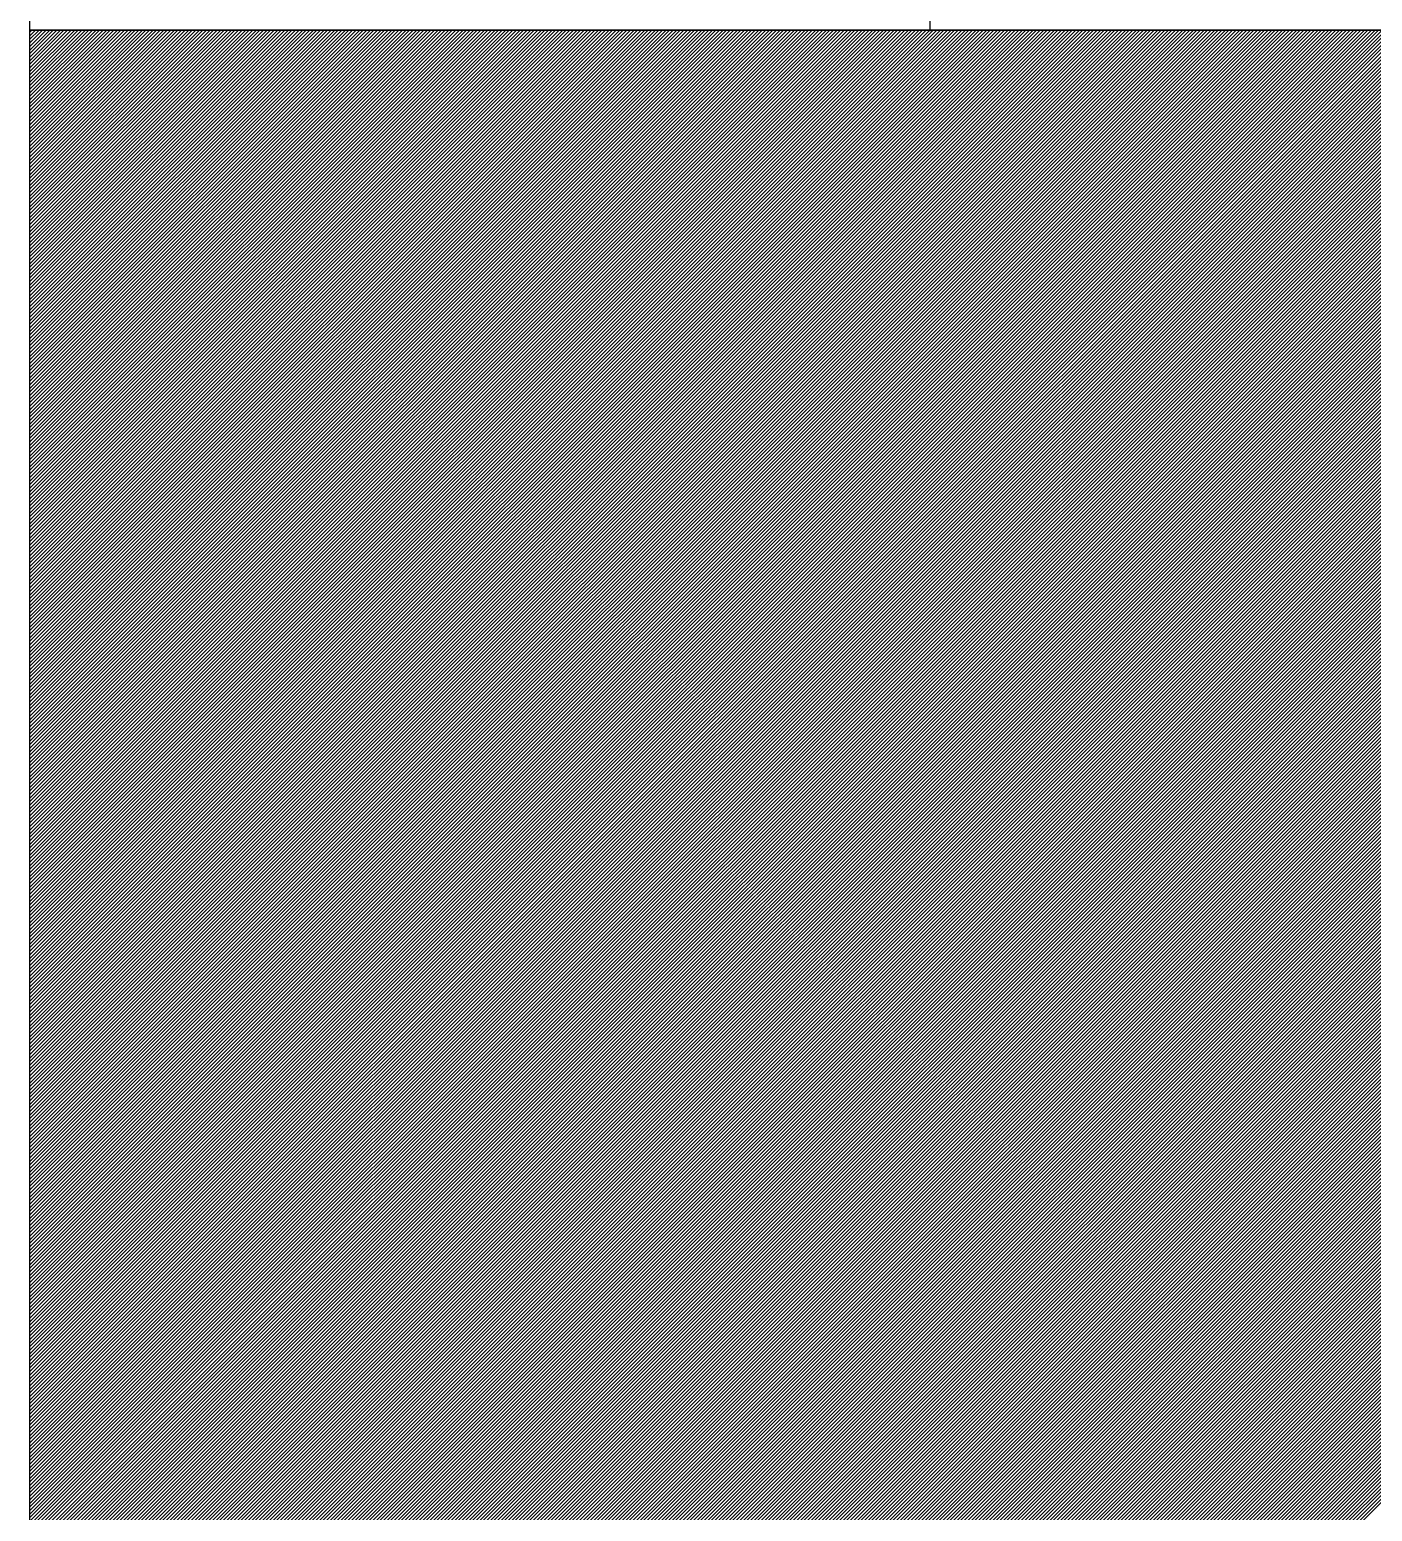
# Model space of a CAD drawing. Extents: x -45948 to -32738, y 12741 to 19047.
# Drawn here: x -35094.1 to -35027.5, y 13609 to 13682.6 of the extents above; entities that cross this region are included whole.
import ezdxf

# ---------------------------------------------------------------- set-up
doc = ezdxf.new("R2010")
doc.units = 0
doc.linetypes.add('ACAD_ISO02W100', pattern=[15, 12, -3])
doc.layers.add('C1', color=7, linetype='ACAD_ISO02W100')

msp = doc.modelspace()

# ---------------------------------------------------------------- linework, layer by layer
at = {"layer": 'C1', "color": 0, "linetype": 'BYBLOCK', "ltscale": 10}
for p, q in [((-35094.09558, 15432.54421), (-35094.09558, 13382.54421)), ((-35059.34247, 15132.4976), (-35049.43288, 13682.5025)), ((-35094.09558, 13682.54421), (-34994.09558, 13682.54421)), ((-35094.09558, 13682.54421), (-35094.09558, 13382.54421)), ((-34994.09558, 13682.54421), (-35094.09558, 13682.54421)), ((-35094.09558, 13680.13311), (-35091.68448, 13682.54421)), ((-35094.09558, 13664.57676), (-35076.12813, 13682.54421)), ((-35094.09558, 13649.02041), (-35060.57178, 13682.54421)), ((-35094.09558, 13633.46406), (-35045.01543, 13682.54421)), ((-35094.09558, 13617.90771), (-35029.45908, 13682.54421)), ((-35094.09558, 13602.35136), (-35013.90273, 13682.54421)), ((-35094.09558, 13586.79501), (-34998.34638, 13682.54421)), ((-34994.09558, 13682.54421), (-35094.09558, 13682.54421)), ((-35094.09558, 13682.54421), (-35094.09558, 13382.54421)), ((-35094.09558, 13675.53691), (-35087.08828, 13682.54421)), ((-35094.09558, 13659.62701), (-35071.17838, 13682.54421)), ((-35094.09558, 13643.71711), (-35055.26848, 13682.54421)), ((-35094.09558, 13627.80721), (-35039.35858, 13682.54421)), ((-35094.09558, 13611.8973), (-35023.44867, 13682.54421)), ((-35094.09558, 13595.9874), (-35007.53877, 13682.54421)), ((-35094.09558, 13675.53691), (-35087.08828, 13682.54421)), ((-35094.09558, 13659.62701), (-35071.17838, 13682.54421)), ((-35094.09558, 13643.71711), (-35055.26848, 13682.54421)), ((-35094.09558, 13627.80721), (-35039.35858, 13682.54421)), ((-35094.09558, 13611.8973), (-35023.44867, 13682.54421)), ((-35094.09558, 13595.9874), (-35007.53877, 13682.54421)), ((-35094.09558, 13682.43121), (-35093.98257, 13682.54421)), ((-35094.09558, 13682.25443), (-35093.8058, 13682.54421)), ((-35094.09558, 13682.07765), (-35093.62902, 13682.54421)), ((-35094.09558, 13681.90088), (-35093.45224, 13682.54421)), ((-35094.09558, 13681.7241), (-35093.27547, 13682.54421)), ((-35094.09558, 13681.54732), (-35093.09869, 13682.54421)), ((-35094.09558, 13681.37055), (-35092.92191, 13682.54421)), ((-35094.09558, 13681.19377), (-35092.74514, 13682.54421)), ((-35094.09558, 13681.01699), (-35092.56836, 13682.54421)), ((-35094.09558, 13680.84022), (-35092.39158, 13682.54421)), ((-35094.09558, 13680.66344), (-35092.21481, 13682.54421)), ((-35094.09558, 13680.48666), (-35092.03803, 13682.54421)), ((-35094.09558, 13680.30989), (-35091.86125, 13682.54421)), ((-35094.09558, 13680.13311), (-35091.68448, 13682.54421)), ((-35094.09558, 13679.95633), (-35091.5077, 13682.54421)), ((-35094.09558, 13679.77956), (-35091.33092, 13682.54421)), ((-35094.09558, 13679.60278), (-35091.15415, 13682.54421)), ((-35094.09558, 13679.426), (-35090.97737, 13682.54421)), ((-35094.09558, 13679.24922), (-35090.80059, 13682.54421)), ((-35094.09558, 13679.07245), (-35090.62382, 13682.54421)), ((-35094.09558, 13678.89567), (-35090.44704, 13682.54421)), ((-35094.09558, 13678.71889), (-35090.27026, 13682.54421)), ((-35094.09558, 13678.54212), (-35090.09349, 13682.54421)), ((-35094.09558, 13678.36534), (-35089.91671, 13682.54421)), ((-35094.09558, 13678.18856), (-35089.73993, 13682.54421)), ((-35094.09558, 13678.01179), (-35089.56316, 13682.54421)), ((-35094.09558, 13677.83501), (-35089.38638, 13682.54421)), ((-35094.09558, 13677.65823), (-35089.2096, 13682.54421)), ((-35094.09558, 13677.48146), (-35089.03283, 13682.54421)), ((-35094.09558, 13677.30468), (-35088.85605, 13682.54421)), ((-35094.09558, 13677.1279), (-35088.67927, 13682.54421)), ((-35094.09558, 13676.95113), (-35088.5025, 13682.54421)), ((-35094.09558, 13676.77435), (-35088.32572, 13682.54421)), ((-35094.09558, 13676.59757), (-35088.14894, 13682.54421)), ((-35094.09558, 13676.4208), (-35087.97217, 13682.54421)), ((-35094.09558, 13676.24402), (-35087.79539, 13682.54421)), ((-35094.09558, 13676.06724), (-35087.61861, 13682.54421)), ((-35094.09558, 13675.89047), (-35087.44184, 13682.54421)), ((-35094.09558, 13675.71369), (-35087.26506, 13682.54421)), ((-35094.09558, 13675.53691), (-35087.08828, 13682.54421)), ((-35094.09558, 13675.36014), (-35086.91151, 13682.54421)), ((-35094.09558, 13675.18336), (-35086.73473, 13682.54421)), ((-35094.09558, 13675.00658), (-35086.55795, 13682.54421)), ((-35094.09558, 13674.82981), (-35086.38118, 13682.54421)), ((-35094.09558, 13674.65303), (-35086.2044, 13682.54421)), ((-35094.09558, 13674.47625), (-35086.02762, 13682.54421)), ((-35094.09558, 13674.29948), (-35085.85085, 13682.54421)), ((-35094.09558, 13674.1227), (-35085.67407, 13682.54421)), ((-35094.09558, 13673.94592), (-35085.49729, 13682.54421)), ((-35094.09558, 13673.76915), (-35085.32052, 13682.54421)), ((-35094.09558, 13673.59237), (-35085.14374, 13682.54421)), ((-35094.09558, 13673.41559), (-35084.96696, 13682.54421)), ((-35094.09558, 13673.23882), (-35084.79019, 13682.54421)), ((-35094.09558, 13673.06204), (-35084.61341, 13682.54421)), ((-35094.09558, 13672.88526), (-35084.43663, 13682.54421)), ((-35094.09558, 13672.70849), (-35084.25986, 13682.54421)), ((-35094.09558, 13672.53171), (-35084.08308, 13682.54421)), ((-35094.09558, 13672.35493), (-35083.9063, 13682.54421)), ((-35094.09558, 13672.17816), (-35083.72953, 13682.54421)), ((-35094.09558, 13672.00138), (-35083.55275, 13682.54421)), ((-35094.09558, 13671.8246), (-35083.37597, 13682.54421)), ((-35094.09558, 13671.64783), (-35083.1992, 13682.54421)), ((-35094.09558, 13671.47105), (-35083.02242, 13682.54421)), ((-35094.09558, 13671.29427), (-35082.84564, 13682.54421)), ((-35094.09558, 13671.1175), (-35082.66887, 13682.54421)), ((-35094.09558, 13670.94072), (-35082.49209, 13682.54421)), ((-35094.09558, 13670.76394), (-35082.31531, 13682.54421)), ((-35094.09558, 13670.58717), (-35082.13854, 13682.54421)), ((-35094.09558, 13670.41039), (-35081.96176, 13682.54421)), ((-35094.09558, 13670.23361), (-35081.78498, 13682.54421)), ((-35094.09558, 13670.05684), (-35081.60821, 13682.54421)), ((-35094.09558, 13669.88006), (-35081.43143, 13682.54421)), ((-35094.09558, 13669.70328), (-35081.25465, 13682.54421)), ((-35094.09558, 13669.52651), (-35081.07788, 13682.54421)), ((-35094.09558, 13669.34973), (-35080.9011, 13682.54421)), ((-35094.09558, 13669.17295), (-35080.72432, 13682.54421)), ((-35094.09558, 13668.99618), (-35080.54755, 13682.54421)), ((-35094.09558, 13668.8194), (-35080.37077, 13682.54421)), ((-35094.09558, 13668.64262), (-35080.19399, 13682.54421)), ((-35094.09558, 13668.46585), (-35080.01722, 13682.54421)), ((-35094.09558, 13668.28907), (-35079.84044, 13682.54421)), ((-35094.09558, 13668.11229), (-35079.66366, 13682.54421)), ((-35094.09558, 13667.93552), (-35079.48689, 13682.54421)), ((-35094.09558, 13667.75874), (-35079.31011, 13682.54421)), ((-35094.09558, 13667.58196), (-35079.13333, 13682.54421)), ((-35094.09558, 13667.40519), (-35078.95656, 13682.54421)), ((-35094.09558, 13667.22841), (-35078.77978, 13682.54421)), ((-35094.09558, 13667.05163), (-35078.603, 13682.54421)), ((-35094.09558, 13666.87486), (-35078.42623, 13682.54421)), ((-35094.09558, 13666.69808), (-35078.24945, 13682.54421)), ((-35094.09558, 13666.5213), (-35078.07267, 13682.54421)), ((-35094.09558, 13666.34453), (-35077.8959, 13682.54421)), ((-35094.09558, 13666.16775), (-35077.71912, 13682.54421)), ((-35094.09558, 13665.99097), (-35077.54234, 13682.54421)), ((-35094.09558, 13665.8142), (-35077.36557, 13682.54421)), ((-35094.09558, 13665.63742), (-35077.18879, 13682.54421)), ((-35094.09558, 13665.46064), (-35077.01201, 13682.54421)), ((-35094.09558, 13665.28387), (-35076.83524, 13682.54421)), ((-35094.09558, 13665.10709), (-35076.65846, 13682.54421)), ((-35094.09558, 13664.93031), (-35076.48168, 13682.54421)), ((-35094.09558, 13664.75354), (-35076.30491, 13682.54421)), ((-35094.09558, 13664.57676), (-35076.12813, 13682.54421)), ((-35094.09558, 13664.39998), (-35075.95135, 13682.54421)), ((-35094.09558, 13664.22321), (-35075.77458, 13682.54421)), ((-35094.09558, 13664.04643), (-35075.5978, 13682.54421)), ((-35094.09558, 13663.86965), (-35075.42102, 13682.54421)), ((-35094.09558, 13663.69288), (-35075.24424, 13682.54421)), ((-35094.09558, 13663.5161), (-35075.06747, 13682.54421)), ((-35094.09558, 13663.33932), (-35074.89069, 13682.54421)), ((-35094.09558, 13663.16255), (-35074.71391, 13682.54421)), ((-35094.09558, 13662.98577), (-35074.53714, 13682.54421)), ((-35094.09558, 13662.80899), (-35074.36036, 13682.54421)), ((-35094.09558, 13662.63222), (-35074.18358, 13682.54421)), ((-35094.09558, 13662.45544), (-35074.00681, 13682.54421)), ((-35094.09558, 13662.27866), (-35073.83003, 13682.54421)), ((-35094.09558, 13662.10189), (-35073.65325, 13682.54421)), ((-35094.09558, 13661.92511), (-35073.47648, 13682.54421)), ((-35094.09558, 13661.74833), (-35073.2997, 13682.54421)), ((-35094.09558, 13661.57156), (-35073.12292, 13682.54421)), ((-35094.09558, 13661.39478), (-35072.94615, 13682.54421)), ((-35094.09558, 13661.218), (-35072.76937, 13682.54421)), ((-35094.09558, 13661.04123), (-35072.59259, 13682.54421)), ((-35094.09558, 13660.86445), (-35072.41582, 13682.54421)), ((-35094.09558, 13660.68767), (-35072.23904, 13682.54421)), ((-35094.09558, 13660.5109), (-35072.06226, 13682.54421)), ((-35094.09558, 13660.33412), (-35071.88549, 13682.54421)), ((-35094.09558, 13660.15734), (-35071.70871, 13682.54421)), ((-35094.09558, 13659.98057), (-35071.53193, 13682.54421)), ((-35094.09558, 13659.80379), (-35071.35516, 13682.54421)), ((-35094.09558, 13659.62701), (-35071.17838, 13682.54421)), ((-35094.09558, 13659.45024), (-35071.0016, 13682.54421)), ((-35094.09558, 13659.27346), (-35070.82483, 13682.54421)), ((-35094.09558, 13659.09668), (-35070.64805, 13682.54421)), ((-35094.09558, 13658.9199), (-35070.47127, 13682.54421)), ((-35094.09558, 13658.74313), (-35070.2945, 13682.54421)), ((-35094.09558, 13658.56635), (-35070.11772, 13682.54421)), ((-35094.09558, 13658.38957), (-35069.94094, 13682.54421)), ((-35094.09558, 13658.2128), (-35069.76417, 13682.54421)), ((-35094.09558, 13658.03602), (-35069.58739, 13682.54421)), ((-35094.09558, 13657.85924), (-35069.41061, 13682.54421)), ((-35094.09558, 13657.68247), (-35069.23384, 13682.54421)), ((-35094.09558, 13657.50569), (-35069.05706, 13682.54421)), ((-35094.09558, 13657.32891), (-35068.88028, 13682.54421)), ((-35094.09558, 13657.15214), (-35068.70351, 13682.54421)), ((-35094.09558, 13656.97536), (-35068.52673, 13682.54421)), ((-35094.09558, 13656.79858), (-35068.34995, 13682.54421)), ((-35094.09558, 13656.62181), (-35068.17318, 13682.54421)), ((-35094.09558, 13656.44503), (-35067.9964, 13682.54421)), ((-35094.09558, 13656.26825), (-35067.81962, 13682.54421)), ((-35094.09558, 13656.09148), (-35067.64285, 13682.54421)), ((-35094.09558, 13655.9147), (-35067.46607, 13682.54421)), ((-35094.09558, 13655.73792), (-35067.28929, 13682.54421)), ((-35094.09558, 13655.56115), (-35067.11252, 13682.54421)), ((-35094.09558, 13655.38437), (-35066.93574, 13682.54421)), ((-35094.09558, 13655.20759), (-35066.75896, 13682.54421)), ((-35094.09558, 13655.03082), (-35066.58219, 13682.54421)), ((-35094.09558, 13654.85404), (-35066.40541, 13682.54421)), ((-35094.09558, 13654.67726), (-35066.22863, 13682.54421)), ((-35094.09558, 13654.50049), (-35066.05186, 13682.54421)), ((-35094.09558, 13654.32371), (-35065.87508, 13682.54421)), ((-35094.09558, 13654.14693), (-35065.6983, 13682.54421)), ((-35094.09558, 13653.97016), (-35065.52153, 13682.54421)), ((-35094.09558, 13653.79338), (-35065.34475, 13682.54421)), ((-35094.09558, 13653.6166), (-35065.16797, 13682.54421)), ((-35094.09558, 13653.43983), (-35064.9912, 13682.54421)), ((-35094.09558, 13653.26305), (-35064.81442, 13682.54421)), ((-35094.09558, 13653.08627), (-35064.63764, 13682.54421)), ((-35094.09558, 13652.9095), (-35064.46087, 13682.54421)), ((-35094.09558, 13652.73272), (-35064.28409, 13682.54421)), ((-35094.09558, 13652.55594), (-35064.10731, 13682.54421)), ((-35094.09558, 13652.37917), (-35063.93054, 13682.54421)), ((-35094.09558, 13652.20239), (-35063.75376, 13682.54421)), ((-35094.09558, 13652.02561), (-35063.57698, 13682.54421)), ((-35094.09558, 13651.84884), (-35063.40021, 13682.54421)), ((-35094.09558, 13651.67206), (-35063.22343, 13682.54421)), ((-35094.09558, 13651.49528), (-35063.04665, 13682.54421)), ((-35094.09558, 13651.31851), (-35062.86988, 13682.54421)), ((-35094.09558, 13651.14173), (-35062.6931, 13682.54421)), ((-35094.09558, 13650.96495), (-35062.51632, 13682.54421)), ((-35094.09558, 13650.78818), (-35062.33955, 13682.54421)), ((-35094.09558, 13650.6114), (-35062.16277, 13682.54421)), ((-35094.09558, 13650.43462), (-35061.98599, 13682.54421)), ((-35094.09558, 13650.25785), (-35061.80922, 13682.54421)), ((-35094.09558, 13650.08107), (-35061.63244, 13682.54421)), ((-35094.09558, 13649.90429), (-35061.45566, 13682.54421)), ((-35094.09558, 13649.72752), (-35061.27889, 13682.54421)), ((-35094.09558, 13649.55074), (-35061.10211, 13682.54421)), ((-35094.09558, 13649.37396), (-35060.92533, 13682.54421)), ((-35094.09558, 13649.19719), (-35060.74856, 13682.54421)), ((-35094.09558, 13649.02041), (-35060.57178, 13682.54421)), ((-35094.09558, 13648.84363), (-35060.395, 13682.54421)), ((-35094.09558, 13648.66686), (-35060.21823, 13682.54421)), ((-35094.09558, 13648.49008), (-35060.04145, 13682.54421)), ((-35094.09558, 13648.3133), (-35059.86467, 13682.54421)), ((-35094.09558, 13648.13653), (-35059.6879, 13682.54421)), ((-35094.09558, 13647.95975), (-35059.51112, 13682.54421)), ((-35094.09558, 13647.78297), (-35059.33434, 13682.54421)), ((-35094.09558, 13647.6062), (-35059.15757, 13682.54421)), ((-35094.09558, 13647.42942), (-35058.98079, 13682.54421)), ((-35094.09558, 13647.25264), (-35058.80401, 13682.54421)), ((-35094.09558, 13647.07587), (-35058.62724, 13682.54421)), ((-35094.09558, 13646.89909), (-35058.45046, 13682.54421)), ((-35094.09558, 13646.72231), (-35058.27368, 13682.54421)), ((-35094.09558, 13646.54554), (-35058.09691, 13682.54421)), ((-35094.09558, 13646.36876), (-35057.92013, 13682.54421)), ((-35094.09558, 13646.19198), (-35057.74335, 13682.54421)), ((-35094.09558, 13646.01521), (-35057.56658, 13682.54421)), ((-35094.09558, 13645.83843), (-35057.3898, 13682.54421)), ((-35094.09558, 13645.66165), (-35057.21302, 13682.54421)), ((-35094.09558, 13645.48488), (-35057.03625, 13682.54421)), ((-35094.09558, 13645.3081), (-35056.85947, 13682.54421)), ((-35094.09558, 13645.13132), (-35056.68269, 13682.54421)), ((-35094.09558, 13644.95455), (-35056.50592, 13682.54421)), ((-35094.09558, 13644.77777), (-35056.32914, 13682.54421)), ((-35094.09558, 13644.60099), (-35056.15236, 13682.54421)), ((-35094.09558, 13644.42422), (-35055.97559, 13682.54421)), ((-35094.09558, 13644.24744), (-35055.79881, 13682.54421)), ((-35094.09558, 13644.07066), (-35055.62203, 13682.54421)), ((-35094.09558, 13643.89389), (-35055.44526, 13682.54421)), ((-35094.09558, 13643.71711), (-35055.26848, 13682.54421)), ((-35094.09558, 13643.54033), (-35055.0917, 13682.54421)), ((-35094.09558, 13643.36356), (-35054.91493, 13682.54421)), ((-35094.09558, 13643.18678), (-35054.73815, 13682.54421)), ((-35094.09558, 13643.01), (-35054.56137, 13682.54421)), ((-35094.09558, 13642.83323), (-35054.38459, 13682.54421)), ((-35094.09558, 13642.65645), (-35054.20782, 13682.54421)), ((-35094.09558, 13642.47967), (-35054.03104, 13682.54421)), ((-35094.09558, 13642.3029), (-35053.85426, 13682.54421)), ((-35094.09558, 13642.12612), (-35053.67749, 13682.54421)), ((-35094.09558, 13641.94934), (-35053.50071, 13682.54421)), ((-35094.09558, 13641.77257), (-35053.32393, 13682.54421)), ((-35094.09558, 13641.59579), (-35053.14716, 13682.54421)), ((-35094.09558, 13641.41901), (-35052.97038, 13682.54421)), ((-35094.09558, 13641.24224), (-35052.7936, 13682.54421)), ((-35094.09558, 13641.06546), (-35052.61683, 13682.54421)), ((-35094.09558, 13640.88868), (-35052.44005, 13682.54421)), ((-35094.09558, 13640.71191), (-35052.26327, 13682.54421)), ((-35094.09558, 13640.53513), (-35052.0865, 13682.54421)), ((-35094.09558, 13640.35835), (-35051.90972, 13682.54421)), ((-35094.09558, 13640.18158), (-35051.73294, 13682.54421)), ((-35094.09558, 13640.0048), (-35051.55617, 13682.54421)), ((-35094.09558, 13639.82802), (-35051.37939, 13682.54421)), ((-35094.09558, 13639.65125), (-35051.20261, 13682.54421)), ((-35094.09558, 13639.47447), (-35051.02584, 13682.54421)), ((-35094.09558, 13639.29769), (-35050.84906, 13682.54421)), ((-35094.09558, 13639.12092), (-35050.67228, 13682.54421)), ((-35094.09558, 13638.94414), (-35050.49551, 13682.54421)), ((-35094.09558, 13638.76736), (-35050.31873, 13682.54421)), ((-35094.09558, 13638.59059), (-35050.14195, 13682.54421)), ((-35094.09558, 13638.41381), (-35049.96518, 13682.54421)), ((-35094.09558, 13638.23703), (-35049.7884, 13682.54421)), ((-35094.09558, 13638.06025), (-35049.61162, 13682.54421)), ((-35094.09558, 13637.88348), (-35049.43485, 13682.54421)), ((-35094.09558, 13637.7067), (-35049.25807, 13682.54421)), ((-35094.09558, 13637.52992), (-35049.08129, 13682.54421)), ((-35094.09558, 13637.35315), (-35048.90452, 13682.54421)), ((-35094.09558, 13637.17637), (-35048.72774, 13682.54421)), ((-35094.09558, 13636.99959), (-35048.55096, 13682.54421)), ((-35094.09558, 13636.82282), (-35048.37419, 13682.54421)), ((-35094.09558, 13636.64604), (-35048.19741, 13682.54421)), ((-35094.09558, 13636.46926), (-35048.02063, 13682.54421)), ((-35094.09558, 13636.29249), (-35047.84386, 13682.54421)), ((-35094.09558, 13636.11571), (-35047.66708, 13682.54421)), ((-35094.09558, 13635.93893), (-35047.4903, 13682.54421)), ((-35094.09558, 13635.76216), (-35047.31353, 13682.54421)), ((-35094.09558, 13635.58538), (-35047.13675, 13682.54421)), ((-35094.09558, 13635.4086), (-35046.95997, 13682.54421)), ((-35094.09558, 13635.23183), (-35046.7832, 13682.54421)), ((-35094.09558, 13635.05505), (-35046.60642, 13682.54421)), ((-35094.09558, 13634.87827), (-35046.42964, 13682.54421)), ((-35094.09558, 13634.7015), (-35046.25287, 13682.54421)), ((-35094.09558, 13634.52472), (-35046.07609, 13682.54421)), ((-35094.09558, 13634.34794), (-35045.89931, 13682.54421)), ((-35094.09558, 13634.17117), (-35045.72254, 13682.54421)), ((-35094.09558, 13633.99439), (-35045.54576, 13682.54421)), ((-35094.09558, 13633.81761), (-35045.36898, 13682.54421)), ((-35094.09558, 13633.64084), (-35045.19221, 13682.54421)), ((-35094.09558, 13633.46406), (-35045.01543, 13682.54421)), ((-35094.09558, 13633.28728), (-35044.83865, 13682.54421)), ((-35094.09558, 13633.11051), (-35044.66188, 13682.54421)), ((-35094.09558, 13632.93373), (-35044.4851, 13682.54421)), ((-35094.09558, 13632.75695), (-35044.30832, 13682.54421)), ((-35094.09558, 13632.58018), (-35044.13155, 13682.54421)), ((-35094.09558, 13632.4034), (-35043.95477, 13682.54421)), ((-35094.09558, 13632.22662), (-35043.77799, 13682.54421)), ((-35094.09558, 13632.04985), (-35043.60122, 13682.54421)), ((-35094.09558, 13631.87307), (-35043.42444, 13682.54421)), ((-35094.09558, 13631.69629), (-35043.24766, 13682.54421)), ((-35094.09558, 13631.51952), (-35043.07089, 13682.54421)), ((-35094.09558, 13631.34274), (-35042.89411, 13682.54421)), ((-35094.09558, 13631.16596), (-35042.71733, 13682.54421)), ((-35094.09558, 13630.98919), (-35042.54056, 13682.54421)), ((-35094.09558, 13630.81241), (-35042.36378, 13682.54421)), ((-35094.09558, 13630.63563), (-35042.187, 13682.54421)), ((-35094.09558, 13630.45886), (-35042.01023, 13682.54421)), ((-35094.09558, 13630.28208), (-35041.83345, 13682.54421)), ((-35094.09558, 13630.1053), (-35041.65667, 13682.54421)), ((-35094.09558, 13629.92853), (-35041.4799, 13682.54421)), ((-35094.09558, 13629.75175), (-35041.30312, 13682.54421)), ((-35094.09558, 13629.57497), (-35041.12634, 13682.54421)), ((-35094.09558, 13629.3982), (-35040.94957, 13682.54421)), ((-35094.09558, 13629.22142), (-35040.77279, 13682.54421)), ((-35094.09558, 13629.04464), (-35040.59601, 13682.54421)), ((-35094.09558, 13628.86787), (-35040.41924, 13682.54421)), ((-35094.09558, 13628.69109), (-35040.24246, 13682.54421)), ((-35094.09558, 13628.51431), (-35040.06568, 13682.54421)), ((-35094.09558, 13628.33754), (-35039.88891, 13682.54421)), ((-35094.09558, 13628.16076), (-35039.71213, 13682.54421)), ((-35094.09558, 13627.98398), (-35039.53535, 13682.54421)), ((-35094.09558, 13627.80721), (-35039.35858, 13682.54421)), ((-35094.09558, 13627.63043), (-35039.1818, 13682.54421)), ((-35094.09558, 13627.45365), (-35039.00502, 13682.54421)), ((-35094.09558, 13627.27688), (-35038.82825, 13682.54421)), ((-35094.09558, 13627.1001), (-35038.65147, 13682.54421)), ((-35094.09558, 13626.92332), (-35038.47469, 13682.54421)), ((-35094.09558, 13626.74655), (-35038.29792, 13682.54421)), ((-35094.09558, 13626.56977), (-35038.12114, 13682.54421)), ((-35094.09558, 13626.39299), (-35037.94436, 13682.54421)), ((-35094.09558, 13626.21622), (-35037.76759, 13682.54421)), ((-35094.09558, 13626.03944), (-35037.59081, 13682.54421)), ((-35094.09558, 13625.86266), (-35037.41403, 13682.54421)), ((-35094.09558, 13625.68589), (-35037.23726, 13682.54421)), ((-35094.09558, 13625.50911), (-35037.06048, 13682.54421)), ((-35094.09558, 13625.33233), (-35036.8837, 13682.54421)), ((-35094.09558, 13625.15556), (-35036.70693, 13682.54421)), ((-35094.09558, 13624.97878), (-35036.53015, 13682.54421)), ((-35094.09558, 13624.802), (-35036.35337, 13682.54421)), ((-35094.09558, 13624.62523), (-35036.1766, 13682.54421)), ((-35094.09558, 13624.44845), (-35035.99982, 13682.54421)), ((-35094.09558, 13624.27167), (-35035.82304, 13682.54421)), ((-35094.09558, 13624.0949), (-35035.64627, 13682.54421)), ((-35094.09558, 13623.91812), (-35035.46949, 13682.54421)), ((-35094.09558, 13623.74134), (-35035.29271, 13682.54421)), ((-35094.09558, 13623.56457), (-35035.11594, 13682.54421)), ((-35094.09558, 13623.38779), (-35034.93916, 13682.54421)), ((-35094.09558, 13623.21101), (-35034.76238, 13682.54421)), ((-35094.09558, 13623.03424), (-35034.58561, 13682.54421)), ((-35094.09558, 13622.85746), (-35034.40883, 13682.54421)), ((-35094.09558, 13622.68068), (-35034.23205, 13682.54421)), ((-35094.09558, 13622.50391), (-35034.05527, 13682.54421)), ((-35094.09558, 13622.32713), (-35033.8785, 13682.54421)), ((-35094.09558, 13622.15035), (-35033.70172, 13682.54421)), ((-35094.09558, 13621.97358), (-35033.52494, 13682.54421)), ((-35094.09558, 13621.7968), (-35033.34817, 13682.54421)), ((-35094.09558, 13621.62002), (-35033.17139, 13682.54421)), ((-35094.09558, 13621.44325), (-35032.99461, 13682.54421)), ((-35094.09558, 13621.26647), (-35032.81784, 13682.54421)), ((-35094.09558, 13621.08969), (-35032.64106, 13682.54421)), ((-35094.09558, 13620.91292), (-35032.46428, 13682.54421)), ((-35094.09558, 13620.73614), (-35032.28751, 13682.54421)), ((-35094.09558, 13620.55936), (-35032.11073, 13682.54421)), ((-35094.09558, 13620.38259), (-35031.93395, 13682.54421)), ((-35094.09558, 13620.20581), (-35031.75718, 13682.54421)), ((-35094.09558, 13620.02903), (-35031.5804, 13682.54421)), ((-35094.09558, 13619.85226), (-35031.40362, 13682.54421)), ((-35094.09558, 13619.67548), (-35031.22685, 13682.54421)), ((-35094.09558, 13619.4987), (-35031.05007, 13682.54421)), ((-35094.09558, 13619.32193), (-35030.87329, 13682.54421)), ((-35094.09558, 13619.14515), (-35030.69652, 13682.54421)), ((-35094.09558, 13618.96837), (-35030.51974, 13682.54421)), ((-35094.09558, 13618.7916), (-35030.34296, 13682.54421)), ((-35094.09558, 13618.61482), (-35030.16619, 13682.54421)), ((-35094.09558, 13618.43804), (-35029.98941, 13682.54421)), ((-35094.09558, 13618.26127), (-35029.81263, 13682.54421)), ((-35094.09558, 13618.08449), (-35029.63586, 13682.54421)), ((-35094.09558, 13617.90771), (-35029.45908, 13682.54421)), ((-35094.09558, 13617.73093), (-35029.2823, 13682.54421)), ((-35094.09558, 13617.55416), (-35029.10553, 13682.54421)), ((-35094.09558, 13617.37738), (-35028.92875, 13682.54421)), ((-35094.09558, 13617.2006), (-35028.75197, 13682.54421)), ((-35094.09558, 13617.02383), (-35028.5752, 13682.54421)), ((-35094.09558, 13616.84705), (-35028.39842, 13682.54421)), ((-35094.09558, 13616.67027), (-35028.22164, 13682.54421)), ((-35094.09558, 13616.4935), (-35028.04487, 13682.54421)), ((-35094.09558, 13616.31672), (-35027.86809, 13682.54421)), ((-35094.09558, 13616.13994), (-35027.69131, 13682.54421)), ((-35094.09558, 13615.96317), (-35027.51454, 13682.54421)), ((-35094.09558, 13615.78639), (-35027.33776, 13682.54421)), ((-35094.09558, 13615.60961), (-35027.16098, 13682.54421)), ((-35094.09558, 13615.43284), (-35026.98421, 13682.54421)), ((-35094.09558, 13615.25606), (-35026.80743, 13682.54421)), ((-35094.09558, 13615.07928), (-35026.63065, 13682.54421)), ((-35094.09558, 13614.90251), (-35026.45388, 13682.54421)), ((-35094.09558, 13614.72573), (-35026.2771, 13682.54421)), ((-35094.09558, 13614.54895), (-35026.10032, 13682.54421)), ((-35094.09558, 13614.37218), (-35025.92355, 13682.54421)), ((-35094.09558, 13614.1954), (-35025.74677, 13682.54421)), ((-35094.09558, 13614.01862), (-35025.56999, 13682.54421)), ((-35094.09558, 13613.84185), (-35025.39322, 13682.54421)), ((-35094.09558, 13613.66507), (-35025.21644, 13682.54421)), ((-35094.09558, 13613.48829), (-35025.03966, 13682.54421)), ((-35094.09558, 13613.31152), (-35024.86289, 13682.54421)), ((-35094.09558, 13613.13474), (-35024.68611, 13682.54421)), ((-35094.09558, 13612.95796), (-35024.50933, 13682.54421)), ((-35094.09558, 13612.78119), (-35024.33256, 13682.54421)), ((-35094.09558, 13612.60441), (-35024.15578, 13682.54421)), ((-35094.09558, 13612.42763), (-35023.979, 13682.54421)), ((-35094.09558, 13612.25086), (-35023.80223, 13682.54421)), ((-35094.09558, 13612.07408), (-35023.62545, 13682.54421)), ((-35094.09558, 13611.8973), (-35023.44867, 13682.54421)), ((-35094.09558, 13611.72053), (-35023.2719, 13682.54421)), ((-35094.09558, 13611.54375), (-35023.09512, 13682.54421)), ((-35094.09558, 13611.36697), (-35022.91834, 13682.54421)), ((-35094.09558, 13611.1902), (-35022.74157, 13682.54421)), ((-35094.09558, 13611.01342), (-35022.56479, 13682.54421)), ((-35094.09558, 13610.83664), (-35022.38801, 13682.54421)), ((-35094.09558, 13610.65987), (-35022.21124, 13682.54421)), ((-35094.09558, 13610.48309), (-35022.03446, 13682.54421)), ((-35094.09558, 13610.30631), (-35021.85768, 13682.54421)), ((-35094.09558, 13610.12954), (-35021.68091, 13682.54421)), ((-35094.09558, 13609.95276), (-35021.50413, 13682.54421)), ((-35094.09558, 13609.77598), (-35021.32735, 13682.54421)), ((-35094.09558, 13609.59921), (-35021.15058, 13682.54421)), ((-35094.09558, 13609.42243), (-35020.9738, 13682.54421)), ((-35094.09558, 13609.24565), (-35020.79702, 13682.54421)), ((-35094.09558, 13609.06888), (-35020.62025, 13682.54421)), ((-35094.09558, 13608.8921), (-35020.44347, 13682.54421)), ((-35094.09558, 13608.71532), (-35020.26669, 13682.54421)), ((-35094.09558, 13608.53855), (-35020.08992, 13682.54421)), ((-35094.09558, 13608.36177), (-35019.91314, 13682.54421)), ((-35094.09558, 13608.18499), (-35019.73636, 13682.54421)), ((-35094.09558, 13608.00822), (-35019.55959, 13682.54421)), ((-35094.09558, 13607.83144), (-35019.38281, 13682.54421)), ((-35094.09558, 13607.65466), (-35019.20603, 13682.54421)), ((-35094.09558, 13607.47789), (-35019.02926, 13682.54421)), ((-35094.09558, 13607.30111), (-35018.85248, 13682.54421)), ((-35094.09558, 13607.12433), (-35018.6757, 13682.54421)), ((-35094.09558, 13606.94756), (-35018.49893, 13682.54421)), ((-35094.09558, 13606.77078), (-35018.32215, 13682.54421)), ((-35094.09558, 13606.594), (-35018.14537, 13682.54421)), ((-35094.09558, 13606.41723), (-35017.9686, 13682.54421)), ((-35094.09558, 13606.24045), (-35017.79182, 13682.54421)), ((-35094.09558, 13606.06367), (-35017.61504, 13682.54421)), ((-35094.09558, 13605.8869), (-35017.43827, 13682.54421)), ((-35094.09558, 13605.71012), (-35017.26149, 13682.54421)), ((-35094.09558, 13605.53334), (-35017.08471, 13682.54421)), ((-35094.09558, 13605.35657), (-35016.90794, 13682.54421)), ((-35094.09558, 13605.17979), (-35016.73116, 13682.54421)), ((-35094.09558, 13605.00301), (-35016.55438, 13682.54421)), ((-35094.09558, 13604.82624), (-35016.37761, 13682.54421)), ((-35094.09558, 13604.64946), (-35016.20083, 13682.54421)), ((-35094.09558, 13604.47268), (-35016.02405, 13682.54421)), ((-35094.09558, 13604.29591), (-35015.84728, 13682.54421)), ((-35094.09558, 13604.11913), (-35015.6705, 13682.54421)), ((-35094.09558, 13603.94235), (-35015.49372, 13682.54421)), ((-35094.09558, 13603.76558), (-35015.31695, 13682.54421)), ((-35094.09558, 13603.5888), (-35015.14017, 13682.54421)), ((-35094.09558, 13603.41202), (-35014.96339, 13682.54421)), ((-35094.09558, 13603.23525), (-35014.78662, 13682.54421)), ((-35094.09558, 13603.05847), (-35014.60984, 13682.54421)), ((-35094.09558, 13602.88169), (-35014.43306, 13682.54421)), ((-35094.09558, 13602.70492), (-35014.25629, 13682.54421)), ((-35094.09558, 13602.52814), (-35014.07951, 13682.54421)), ((-35094.09558, 13602.35136), (-35013.90273, 13682.54421)), ((-35094.09558, 13602.17459), (-35013.72596, 13682.54421)), ((-35094.09558, 13601.99781), (-35013.54918, 13682.54421)), ((-35094.09558, 13601.82103), (-35013.3724, 13682.54421)), ((-35094.09558, 13601.64426), (-35013.19562, 13682.54421)), ((-35094.09558, 13601.46748), (-35013.01885, 13682.54421)), ((-35094.09558, 13601.2907), (-35012.84207, 13682.54421)), ((-35094.09558, 13601.11393), (-35012.66529, 13682.54421)), ((-35094.09558, 13600.93715), (-35012.48852, 13682.54421)), ((-35094.09558, 13600.76037), (-35012.31174, 13682.54421)), ((-35094.09558, 13600.5836), (-35012.13496, 13682.54421)), ((-35094.09558, 13600.40682), (-35011.95819, 13682.54421)), ((-35094.09558, 13600.23004), (-35011.78141, 13682.54421)), ((-35094.09558, 13600.05327), (-35011.60463, 13682.54421)), ((-35094.09558, 13599.87649), (-35011.42786, 13682.54421)), ((-35094.09558, 13599.69971), (-35011.25108, 13682.54421)), ((-35094.09558, 13599.52294), (-35011.0743, 13682.54421)), ((-35094.09558, 13599.34616), (-35010.89753, 13682.54421)), ((-35094.09558, 13599.16938), (-35010.72075, 13682.54421)), ((-35094.09558, 13598.99261), (-35010.54397, 13682.54421)), ((-35094.09558, 13598.81583), (-35010.3672, 13682.54421)), ((-35094.09558, 13598.63905), (-35010.19042, 13682.54421)), ((-35094.09558, 13598.46228), (-35010.01364, 13682.54421)), ((-35094.09558, 13598.2855), (-35009.83687, 13682.54421)), ((-35094.09558, 13598.10872), (-35009.66009, 13682.54421)), ((-35094.09558, 13597.93195), (-35009.48331, 13682.54421)), ((-35094.09558, 13597.75517), (-35009.30654, 13682.54421)), ((-35094.09558, 13597.57839), (-35009.12976, 13682.54421)), ((-35094.09558, 13597.40162), (-35008.95298, 13682.54421)), ((-35094.09558, 13597.22484), (-35008.77621, 13682.54421)), ((-35094.09558, 13597.04806), (-35008.59943, 13682.54421)), ((-35094.09558, 13596.87128), (-35008.42265, 13682.54421)), ((-35094.09558, 13596.69451), (-35008.24588, 13682.54421)), ((-35094.09558, 13596.51773), (-35008.0691, 13682.54421)), ((-35094.09558, 13596.34095), (-35007.89232, 13682.54421)), ((-35094.09558, 13596.16418), (-35007.71555, 13682.54421)), ((-35094.09558, 13595.9874), (-35007.53877, 13682.54421)), ((-35094.09558, 13595.81062), (-35007.36199, 13682.54421)), ((-35094.09558, 13595.63385), (-35007.18522, 13682.54421)), ((-35094.09558, 13595.45707), (-35007.00844, 13682.54421)), ((-35094.09558, 13595.28029), (-35006.83166, 13682.54421)), ((-35094.09558, 13595.10352), (-35006.65489, 13682.54421)), ((-35094.09558, 13594.92674), (-35006.47811, 13682.54421)), ((-35094.09558, 13594.74996), (-35006.30133, 13682.54421)), ((-35094.09558, 13594.57319), (-35006.12456, 13682.54421)), ((-35094.09558, 13594.39641), (-35005.94778, 13682.54421)), ((-35094.09558, 13594.21963), (-35005.771, 13682.54421)), ((-35094.09558, 13594.04286), (-35005.59423, 13682.54421)), ((-35094.09558, 13593.86608), (-35005.41745, 13682.54421)), ((-35094.09558, 13593.6893), (-35005.24067, 13682.54421)), ((-35094.09558, 13593.51253), (-35005.0639, 13682.54421)), ((-35094.09558, 13593.33575), (-35004.88712, 13682.54421)), ((-35094.09558, 13593.15897), (-35004.71034, 13682.54421)), ((-35094.09558, 13592.9822), (-35004.53357, 13682.54421)), ((-35094.09558, 13592.80542), (-35004.35679, 13682.54421)), ((-35094.09558, 13592.62864), (-35004.18001, 13682.54421)), ((-35094.09558, 13592.45187), (-35004.00324, 13682.54421)), ((-35094.09558, 13592.27509), (-35003.82646, 13682.54421)), ((-35094.09558, 13592.09831), (-35003.64968, 13682.54421)), ((-35094.09558, 13591.92154), (-35003.47291, 13682.54421)), ((-35094.09558, 13591.74476), (-35003.29613, 13682.54421)), ((-35094.09558, 13591.56798), (-35003.11935, 13682.54421)), ((-35094.09558, 13591.39121), (-35002.94258, 13682.54421)), ((-35094.09558, 13591.21443), (-35002.7658, 13682.54421)), ((-35094.09558, 13591.03765), (-35002.58902, 13682.54421)), ((-35094.09558, 13590.86088), (-35002.41225, 13682.54421)), ((-35094.09558, 13590.6841), (-35002.23547, 13682.54421)), ((-35094.09558, 13590.50732), (-35002.05869, 13682.54421)), ((-35094.09558, 13590.33055), (-35001.88192, 13682.54421)), ((-35094.09558, 13590.15377), (-35001.70514, 13682.54421)), ((-35094.09558, 13589.97699), (-35001.52836, 13682.54421)), ((-35094.09558, 13589.80022), (-35001.35159, 13682.54421)), ((-35094.09558, 13589.62344), (-35001.17481, 13682.54421)), ((-35094.09558, 13589.44666), (-35000.99803, 13682.54421)), ((-35094.09558, 13589.26989), (-35000.82126, 13682.54421)), ((-35094.09558, 13589.09311), (-35000.64448, 13682.54421)), ((-35094.09558, 13588.91633), (-35000.4677, 13682.54421)), ((-35094.09558, 13588.73956), (-35000.29093, 13682.54421)), ((-35094.09558, 13588.56278), (-35000.11415, 13682.54421)), ((-35094.09558, 13588.386), (-34999.93737, 13682.54421)), ((-35094.09558, 13588.20923), (-34999.7606, 13682.54421)), ((-35094.09558, 13588.03245), (-34999.58382, 13682.54421)), ((-35094.09558, 13587.85567), (-34999.40704, 13682.54421)), ((-35094.09558, 13587.6789), (-34999.23027, 13682.54421)), ((-35094.09558, 13587.50212), (-34999.05349, 13682.54421)), ((-35094.09558, 13587.32534), (-34998.87671, 13682.54421)), ((-35094.09558, 13587.14857), (-34998.69994, 13682.54421)), ((-35094.09558, 13586.97179), (-34998.52316, 13682.54421)), ((-35094.09558, 13586.79501), (-34998.34638, 13682.54421)), ((-35094.09558, 13586.61824), (-34998.16961, 13682.54421)), ((-35094.09558, 13586.44146), (-34997.99283, 13682.54421)), ((-35094.09558, 13586.26468), (-34997.81605, 13682.54421)), ((-35094.09558, 13586.08791), (-34997.63928, 13682.54421)), ((-35094.09558, 13585.91113), (-34997.4625, 13682.54421)), ((-35094.09558, 13585.73435), (-34997.28572, 13682.54421)), ((-35094.09558, 13585.55758), (-34997.10895, 13682.54421)), ((-35094.09558, 13585.3808), (-34996.93217, 13682.54421)), ((-35094.09558, 13585.20402), (-34996.75539, 13682.54421)), ((-35094.09558, 13585.02725), (-34996.57862, 13682.54421)), ((-35094.09558, 13584.85047), (-34996.40184, 13682.54421)), ((-35094.09558, 13584.67369), (-34996.22506, 13682.54421)), ((-35094.09558, 13584.49692), (-34996.04829, 13682.54421)), ((-35094.09558, 13584.32014), (-34995.87151, 13682.54421)), ((-35094.09558, 13584.14336), (-34995.69473, 13682.54421)), ((-35094.09558, 13583.96659), (-34995.51796, 13682.54421)), ((-35094.09558, 13583.78981), (-34995.34118, 13682.54421)), ((-35094.09558, 13583.61303), (-34995.1644, 13682.54421)), ((-35094.09558, 13583.43626), (-34994.98763, 13682.54421)), ((-35094.09558, 13583.25948), (-34994.81085, 13682.54421)), ((-35094.09558, 13583.0827), (-34994.63407, 13682.54421)), ((-35094.09558, 13582.90593), (-34994.4573, 13682.54421)), ((-35094.09558, 13582.72915), (-34994.28052, 13682.54421)), ((-35094.09558, 13582.55237), (-34994.10374, 13682.54421)), ((-35094.09558, 13582.3756), (-34994.09558, 13682.3756)), ((-35094.09558, 13582.19882), (-34994.09558, 13682.19882)), ((-35094.09558, 13582.02204), (-34994.09558, 13682.02204)), ((-35094.09558, 13581.84527), (-34994.09558, 13681.84527)), ((-35094.09558, 13581.66849), (-34994.09558, 13681.66849)), ((-35094.09558, 13581.49171), (-34994.09558, 13681.49171)), ((-35094.09558, 13581.31494), (-34994.09558, 13681.31494)), ((-35094.09558, 13581.13816), (-34994.09558, 13681.13816)), ((-35094.09558, 13580.96138), (-34994.09558, 13680.96138)), ((-35094.09558, 13580.78461), (-34994.09558, 13680.78461)), ((-35094.09558, 13580.60783), (-34994.09558, 13680.60783)), ((-35094.09558, 13580.43105), (-34994.09558, 13680.43105)), ((-35094.09558, 13580.25428), (-34994.09558, 13680.25428)), ((-35094.09558, 13580.0775), (-34994.09558, 13680.0775)), ((-35094.09558, 13580.0775), (-34994.09558, 13680.0775)), ((-35094.09558, 13580.0775), (-34994.09558, 13680.0775)), ((-35094.09558, 13579.90072), (-34994.09558, 13679.90072)), ((-35094.09558, 13579.72395), (-34994.09558, 13679.72395)), ((-35094.09558, 13579.54717), (-34994.09558, 13679.54717)), ((-35094.09558, 13579.37039), (-34994.09558, 13679.37039)), ((-35094.09558, 13579.19362), (-34994.09558, 13679.19362)), ((-35094.09558, 13579.01684), (-34994.09558, 13679.01684)), ((-35094.09558, 13578.84006), (-34994.09558, 13678.84006)), ((-35094.09558, 13578.66329), (-34994.09558, 13678.66329)), ((-35094.09558, 13578.48651), (-34994.09558, 13678.48651)), ((-35094.09558, 13578.30973), (-34994.09558, 13678.30973)), ((-35094.09558, 13578.13296), (-34994.09558, 13678.13296)), ((-35094.09558, 13577.95618), (-34994.09558, 13677.95618)), ((-35094.09558, 13577.7794), (-34994.09558, 13677.7794)), ((-35094.09558, 13577.60263), (-34994.09558, 13677.60263)), ((-35094.09558, 13577.42585), (-34994.09558, 13677.42585)), ((-35094.09558, 13577.24907), (-34994.09558, 13677.24907)), ((-35094.09558, 13577.0723), (-34994.09558, 13677.0723)), ((-35094.09558, 13576.89552), (-34994.09558, 13676.89552)), ((-35094.09558, 13576.71874), (-34994.09558, 13676.71874)), ((-35094.09558, 13576.54196), (-34994.09558, 13676.54196)), ((-35094.09558, 13576.36519), (-34994.09558, 13676.36519)), ((-35094.09558, 13576.18841), (-34994.09558, 13676.18841)), ((-35094.09558, 13576.01163), (-34994.09558, 13676.01163)), ((-35094.09558, 13575.83486), (-34994.09558, 13675.83486)), ((-35094.09558, 13575.65808), (-34994.09558, 13675.65808)), ((-35094.09558, 13575.4813), (-34994.09558, 13675.4813)), ((-35094.09558, 13575.30453), (-34994.09558, 13675.30453)), ((-35094.09558, 13575.12775), (-34994.09558, 13675.12775)), ((-35094.09558, 13574.95097), (-34994.09558, 13674.95097)), ((-35094.09558, 13574.7742), (-34994.09558, 13674.7742)), ((-35094.09558, 13574.59742), (-34994.09558, 13674.59742)), ((-35094.09558, 13574.42064), (-34994.09558, 13674.42064)), ((-35094.09558, 13574.24387), (-34994.09558, 13674.24387)), ((-35094.09558, 13574.06709), (-34994.09558, 13674.06709)), ((-35094.09558, 13573.89031), (-34994.09558, 13673.89031)), ((-35094.09558, 13573.71354), (-34994.09558, 13673.71354)), ((-35094.09558, 13573.53676), (-34994.09558, 13673.53676)), ((-35094.09558, 13573.35998), (-34994.09558, 13673.35998)), ((-35094.09558, 13573.18321), (-34994.09558, 13673.18321)), ((-35094.09558, 13573.00643), (-34994.09558, 13673.00643)), ((-35094.09558, 13572.82965), (-34994.09558, 13672.82965)), ((-35094.09558, 13572.65288), (-34994.09558, 13672.65288)), ((-35094.09558, 13572.4761), (-34994.09558, 13672.4761)), ((-35094.09558, 13572.29932), (-34994.09558, 13672.29932)), ((-35094.09558, 13572.12255), (-34994.09558, 13672.12255)), ((-35094.09558, 13571.94577), (-34994.09558, 13671.94577)), ((-35094.09558, 13571.76899), (-34994.09558, 13671.76899)), ((-35094.09558, 13571.59222), (-34994.09558, 13671.59222)), ((-35094.09558, 13571.41544), (-34994.09558, 13671.41544)), ((-35094.09558, 13571.23866), (-34994.09558, 13671.23866)), ((-35094.09558, 13571.23866), (-34994.09558, 13671.23866)), ((-35094.09558, 13571.06189), (-34994.09558, 13671.06189)), ((-35094.09558, 13570.88511), (-34994.09558, 13670.88511)), ((-35094.09558, 13570.70833), (-34994.09558, 13670.70833)), ((-35094.09558, 13570.53156), (-34994.09558, 13670.53156)), ((-35094.09558, 13570.35478), (-34994.09558, 13670.35478)), ((-35094.09558, 13570.178), (-34994.09558, 13670.178)), ((-35094.09558, 13570.00123), (-34994.09558, 13670.00123)), ((-35094.09558, 13569.82445), (-34994.09558, 13669.82445)), ((-35094.09558, 13569.64767), (-34994.09558, 13669.64767)), ((-35094.09558, 13569.4709), (-34994.09558, 13669.4709)), ((-35094.09558, 13569.29412), (-34994.09558, 13669.29412)), ((-35094.09558, 13569.11734), (-34994.09558, 13669.11734)), ((-35094.09558, 13568.94057), (-34994.09558, 13668.94057)), ((-35094.09558, 13568.76379), (-34994.09558, 13668.76379)), ((-35094.09558, 13568.58701), (-34994.09558, 13668.58701)), ((-35094.09558, 13568.41024), (-34994.09558, 13668.41024)), ((-35094.09558, 13568.23346), (-34994.09558, 13668.23346)), ((-35094.09558, 13568.05668), (-34994.09558, 13668.05668)), ((-35094.09558, 13567.87991), (-34994.09558, 13667.87991)), ((-35094.09558, 13567.70313), (-34994.09558, 13667.70313)), ((-35094.09558, 13567.52635), (-34994.09558, 13667.52635)), ((-35094.09558, 13567.34958), (-34994.09558, 13667.34958)), ((-35094.09558, 13567.1728), (-34994.09558, 13667.1728)), ((-35094.09558, 13566.99602), (-34994.09558, 13666.99602)), ((-35094.09558, 13566.81925), (-34994.09558, 13666.81925)), ((-35094.09558, 13566.64247), (-34994.09558, 13666.64247)), ((-35094.09558, 13566.46569), (-34994.09558, 13666.46569)), ((-35094.09558, 13566.28892), (-34994.09558, 13666.28892)), ((-35094.09558, 13566.11214), (-34994.09558, 13666.11214)), ((-35094.09558, 13565.93536), (-34994.09558, 13665.93536)), ((-35094.09558, 13565.75859), (-34994.09558, 13665.75859)), ((-35094.09558, 13565.58181), (-34994.09558, 13665.58181)), ((-35094.09558, 13565.40503), (-34994.09558, 13665.40503)), ((-35094.09558, 13565.22826), (-34994.09558, 13665.22826)), ((-35094.09558, 13565.05148), (-34994.09558, 13665.05148)), ((-35094.09558, 13564.8747), (-34994.09558, 13664.8747)), ((-35094.09558, 13564.69793), (-34994.09558, 13664.69793)), ((-35094.09558, 13564.52115), (-34994.09558, 13664.52115)), ((-35094.09558, 13564.34437), (-34994.09558, 13664.34437)), ((-35094.09558, 13564.1676), (-34994.09558, 13664.1676)), ((-35094.09558, 13564.1676), (-34994.09558, 13664.1676)), ((-35094.09558, 13564.1676), (-34994.09558, 13664.1676)), ((-35094.09558, 13563.99082), (-34994.09558, 13663.99082)), ((-35094.09558, 13563.81404), (-34994.09558, 13663.81404)), ((-35094.09558, 13563.63727), (-34994.09558, 13663.63727)), ((-35094.09558, 13563.46049), (-34994.09558, 13663.46049)), ((-35094.09558, 13563.28371), (-34994.09558, 13663.28371)), ((-35094.09558, 13563.10694), (-34994.09558, 13663.10694)), ((-35094.09558, 13562.93016), (-34994.09558, 13662.93016)), ((-35094.09558, 13562.75338), (-34994.09558, 13662.75338)), ((-35094.09558, 13562.57661), (-34994.09558, 13662.57661)), ((-35094.09558, 13562.39983), (-34994.09558, 13662.39983)), ((-35094.09558, 13562.22305), (-34994.09558, 13662.22305)), ((-35094.09558, 13562.04628), (-34994.09558, 13662.04628)), ((-35094.09558, 13561.8695), (-34994.09558, 13661.8695)), ((-35094.09558, 13561.69272), (-34994.09558, 13661.69272)), ((-35094.09558, 13561.51595), (-34994.09558, 13661.51595)), ((-35094.09558, 13561.33917), (-34994.09558, 13661.33917)), ((-35094.09558, 13561.16239), (-34994.09558, 13661.16239)), ((-35094.09558, 13560.98562), (-34994.09558, 13660.98562)), ((-35094.09558, 13560.80884), (-34994.09558, 13660.80884)), ((-35094.09558, 13560.63206), (-34994.09558, 13660.63206)), ((-35094.09558, 13560.45529), (-34994.09558, 13660.45529)), ((-35094.09558, 13560.27851), (-34994.09558, 13660.27851)), ((-35094.09558, 13560.10173), (-34994.09558, 13660.10173)), ((-35094.09558, 13559.92496), (-34994.09558, 13659.92496)), ((-35094.09558, 13559.74818), (-34994.09558, 13659.74818)), ((-35094.09558, 13559.5714), (-34994.09558, 13659.5714)), ((-35094.09558, 13559.39463), (-34994.09558, 13659.39463)), ((-35094.09558, 13559.21785), (-34994.09558, 13659.21785)), ((-35094.09558, 13559.04107), (-34994.09558, 13659.04107)), ((-35094.09558, 13558.8643), (-34994.09558, 13658.8643)), ((-35094.09558, 13558.68752), (-34994.09558, 13658.68752)), ((-35094.09558, 13558.51074), (-34994.09558, 13658.51074)), ((-35094.09558, 13558.33397), (-34994.09558, 13658.33397)), ((-35094.09558, 13558.15719), (-34994.09558, 13658.15719)), ((-35094.09558, 13557.98041), (-34994.09558, 13657.98041)), ((-35094.09558, 13557.80364), (-34994.09558, 13657.80364)), ((-35094.09558, 13557.62686), (-34994.09558, 13657.62686)), ((-35094.09558, 13557.45008), (-34994.09558, 13657.45008)), ((-35094.09558, 13557.27331), (-34994.09558, 13657.27331)), ((-35094.09558, 13557.09653), (-34994.09558, 13657.09653)), ((-35094.09558, 13556.91975), (-34994.09558, 13656.91975)), ((-35094.09558, 13556.74298), (-34994.09558, 13656.74298)), ((-35094.09558, 13556.5662), (-34994.09558, 13656.5662)), ((-35094.09558, 13556.38942), (-34994.09558, 13656.38942)), ((-35094.09558, 13556.21265), (-34994.09558, 13656.21265)), ((-35094.09558, 13556.03587), (-34994.09558, 13656.03587)), ((-35094.09558, 13555.85909), (-34994.09558, 13655.85909)), ((-35094.09558, 13555.68231), (-34994.09558, 13655.68231)), ((-35094.09558, 13555.68231), (-34994.09558, 13655.68231)), ((-35094.09558, 13555.50554), (-34994.09558, 13655.50554)), ((-35094.09558, 13555.32876), (-34994.09558, 13655.32876)), ((-35094.09558, 13555.15198), (-34994.09558, 13655.15198)), ((-35094.09558, 13554.97521), (-34994.09558, 13654.97521)), ((-35094.09558, 13554.79843), (-34994.09558, 13654.79843)), ((-35094.09558, 13554.62165), (-34994.09558, 13654.62165)), ((-35094.09558, 13554.44488), (-34994.09558, 13654.44488)), ((-35094.09558, 13554.2681), (-34994.09558, 13654.2681)), ((-35094.09558, 13554.09132), (-34994.09558, 13654.09132)), ((-35094.09558, 13553.91455), (-34994.09558, 13653.91455)), ((-35094.09558, 13553.73777), (-34994.09558, 13653.73777)), ((-35094.09558, 13553.56099), (-34994.09558, 13653.56099)), ((-35094.09558, 13553.38422), (-34994.09558, 13653.38422)), ((-35094.09558, 13553.20744), (-34994.09558, 13653.20744)), ((-35094.09558, 13553.03066), (-34994.09558, 13653.03066)), ((-35094.09558, 13552.85389), (-34994.09558, 13652.85389)), ((-35094.09558, 13552.67711), (-34994.09558, 13652.67711)), ((-35094.09558, 13552.50033), (-34994.09558, 13652.50033)), ((-35094.09558, 13552.32356), (-34994.09558, 13652.32356)), ((-35094.09558, 13552.14678), (-34994.09558, 13652.14678)), ((-35094.09558, 13551.97), (-34994.09558, 13651.97)), ((-35094.09558, 13551.79323), (-34994.09558, 13651.79323)), ((-35094.09558, 13551.61645), (-34994.09558, 13651.61645)), ((-35094.09558, 13551.43967), (-34994.09558, 13651.43967)), ((-35094.09558, 13551.2629), (-34994.09558, 13651.2629)), ((-35094.09558, 13551.08612), (-34994.09558, 13651.08612)), ((-35094.09558, 13550.90934), (-34994.09558, 13650.90934)), ((-35094.09558, 13550.73257), (-34994.09558, 13650.73257)), ((-35094.09558, 13550.55579), (-34994.09558, 13650.55579)), ((-35094.09558, 13550.37901), (-34994.09558, 13650.37901)), ((-35094.09558, 13550.20224), (-34994.09558, 13650.20224)), ((-35094.09558, 13550.02546), (-34994.09558, 13650.02546)), ((-35094.09558, 13549.84868), (-34994.09558, 13649.84868)), ((-35094.09558, 13549.67191), (-34994.09558, 13649.67191)), ((-35094.09558, 13549.49513), (-34994.09558, 13649.49513)), ((-35094.09558, 13549.31835), (-34994.09558, 13649.31835)), ((-35094.09558, 13549.14158), (-34994.09558, 13649.14158)), ((-35094.09558, 13548.9648), (-34994.09558, 13648.9648)), ((-35094.09558, 13548.78802), (-34994.09558, 13648.78802)), ((-35094.09558, 13548.61125), (-34994.09558, 13648.61125)), ((-35094.09558, 13548.43447), (-34994.09558, 13648.43447)), ((-35094.09558, 13548.25769), (-34994.09558, 13648.25769)), ((-35094.09558, 13548.25769), (-34994.09558, 13648.25769)), ((-35094.09558, 13548.25769), (-34994.09558, 13648.25769)), ((-35094.09558, 13548.08092), (-34994.09558, 13648.08092)), ((-35094.09558, 13547.90414), (-34994.09558, 13647.90414)), ((-35094.09558, 13547.72736), (-34994.09558, 13647.72736)), ((-35094.09558, 13547.55059), (-34994.09558, 13647.55059)), ((-35094.09558, 13547.37381), (-34994.09558, 13647.37381)), ((-35094.09558, 13547.19703), (-34994.09558, 13647.19703)), ((-35094.09558, 13547.02026), (-34994.09558, 13647.02026)), ((-35094.09558, 13546.84348), (-34994.09558, 13646.84348)), ((-35094.09558, 13546.6667), (-34994.09558, 13646.6667)), ((-35094.09558, 13546.48993), (-34994.09558, 13646.48993)), ((-35094.09558, 13546.31315), (-34994.09558, 13646.31315)), ((-35094.09558, 13546.13637), (-34994.09558, 13646.13637)), ((-35094.09558, 13545.9596), (-34994.09558, 13645.9596)), ((-35094.09558, 13545.78282), (-34994.09558, 13645.78282)), ((-35094.09558, 13545.60604), (-34994.09558, 13645.60604)), ((-35094.09558, 13545.42927), (-34994.09558, 13645.42927)), ((-35094.09558, 13545.25249), (-34994.09558, 13645.25249)), ((-35094.09558, 13545.07571), (-34994.09558, 13645.07571)), ((-35094.09558, 13544.89894), (-34994.09558, 13644.89894)), ((-35094.09558, 13544.72216), (-34994.09558, 13644.72216)), ((-35094.09558, 13544.54538), (-34994.09558, 13644.54538)), ((-35094.09558, 13544.36861), (-34994.09558, 13644.36861)), ((-35094.09558, 13544.19183), (-34994.09558, 13644.19183)), ((-35094.09558, 13544.01505), (-34994.09558, 13644.01505)), ((-35094.09558, 13543.83828), (-34994.09558, 13643.83828)), ((-35094.09558, 13543.6615), (-34994.09558, 13643.6615)), ((-35094.09558, 13543.48472), (-34994.09558, 13643.48472)), ((-35094.09558, 13543.30795), (-34994.09558, 13643.30795)), ((-35094.09558, 13543.13117), (-34994.09558, 13643.13117)), ((-35094.09558, 13542.95439), (-34994.09558, 13642.95439)), ((-35094.09558, 13542.77762), (-34994.09558, 13642.77762)), ((-35094.09558, 13542.60084), (-34994.09558, 13642.60084)), ((-35094.09558, 13542.42406), (-34994.09558, 13642.42406))]:
    msp.add_line(p, q, dxfattribs=at)
at = {"layer": 'C1', "color": 250, "linetype": 'BYBLOCK', "ltscale": 10}
for p, q in [((-35094.09558, 13678.18856), (-35089.73993, 13682.54421)), ((-35094.09558, 13672.35493), (-35083.9063, 13682.54421)), ((-35094.09558, 13666.5213), (-35078.07267, 13682.54421)), ((-35094.09558, 13660.68767), (-35072.23904, 13682.54421)), ((-35094.09558, 13654.85404), (-35066.40541, 13682.54421)), ((-35094.09558, 13649.02041), (-35060.57178, 13682.54421)), ((-35094.09558, 13643.18678), (-35054.73815, 13682.54421)), ((-35094.09558, 13637.35315), (-35048.90452, 13682.54421)), ((-35094.09558, 13631.51952), (-35043.07089, 13682.54421)), ((-35094.09558, 13625.68589), (-35037.23726, 13682.54421)), ((-35094.09558, 13619.85226), (-35031.40362, 13682.54421)), ((-35094.09558, 13614.01862), (-35025.56999, 13682.54421)), ((-35094.09558, 13608.18499), (-35019.73636, 13682.54421)), ((-35094.09558, 13602.35136), (-35013.90273, 13682.54421)), ((-35094.09558, 13596.51773), (-35008.0691, 13682.54421)), ((-35094.09558, 13590.6841), (-35002.23547, 13682.54421)), ((-35094.09558, 13584.85047), (-34996.40184, 13682.54421)), ((-35094.09558, 13579.01684), (-34994.09558, 13679.01684)), ((-35094.09558, 13573.18321), (-34994.09558, 13673.18321)), ((-35094.09558, 13567.34958), (-34994.09558, 13667.34958)), ((-35094.09558, 13561.51595), (-34994.09558, 13661.51595)), ((-35094.09558, 13555.68231), (-34994.09558, 13655.68231)), ((-35094.09558, 13549.84868), (-34994.09558, 13649.84868)), ((-35094.09558, 13544.01505), (-34994.09558, 13644.01505))]:
    msp.add_line(p, q, dxfattribs=at)

doc.saveas('drawing.dxf')
